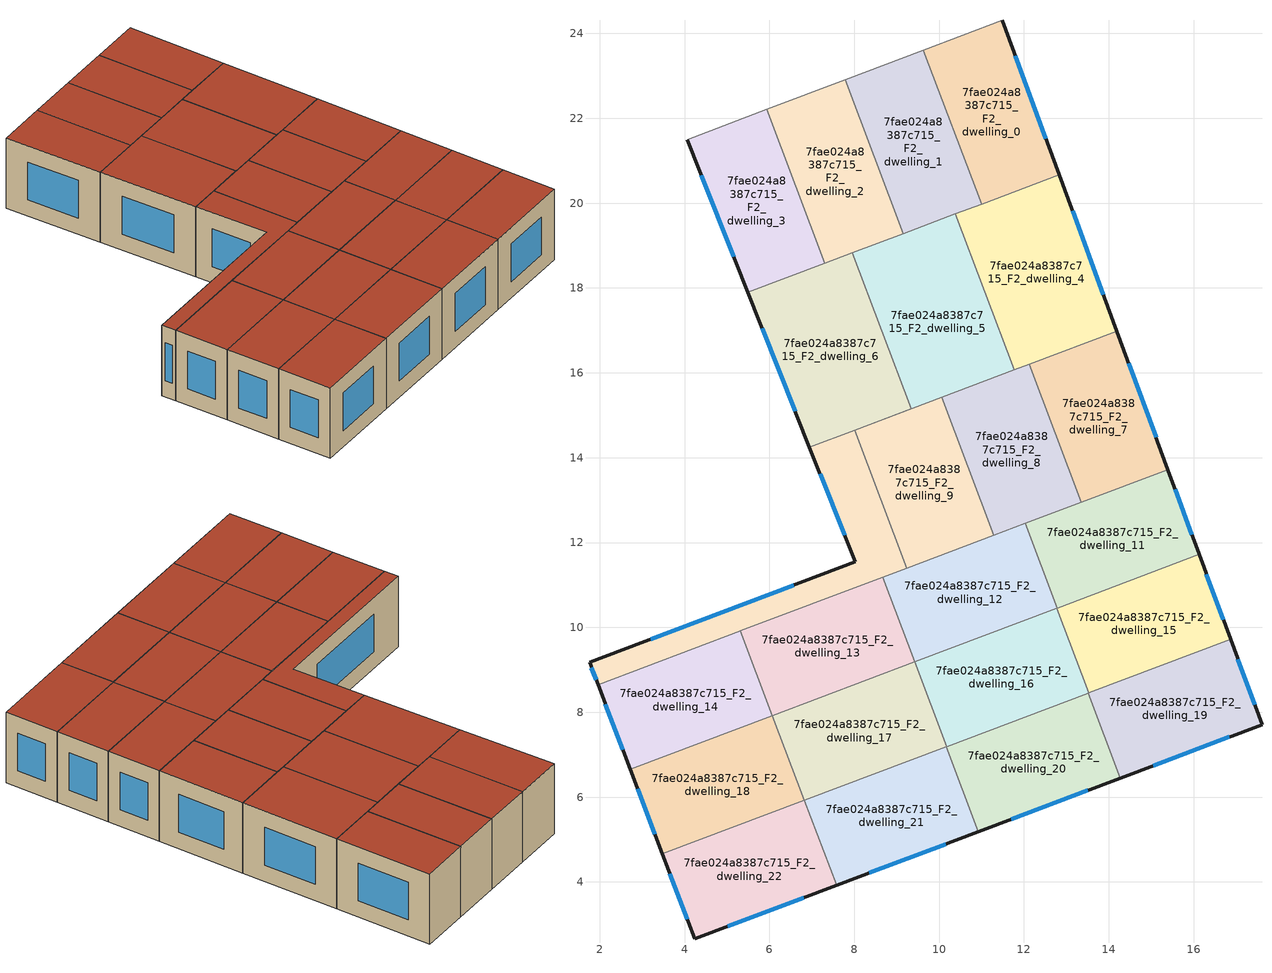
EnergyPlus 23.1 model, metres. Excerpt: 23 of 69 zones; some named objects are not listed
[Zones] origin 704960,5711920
7fae024a8387c715_F2_dwelling_0
 floor to 7fae024a8387c715_F1_dwelling_0 (EU_floor_Construction): 11.48,24.31 12.83,20.67 11,19.98 9.63,23.61 z6
 wall outside (EU_wall_Construction): 12.83,20.67 11.48,24.31 z6:9
 wall to 7fae024a8387c715_F2_dwelling_1 (EU_wall_Construction): 9.63,23.61 11,19.98 z6:9
 wall adiabatic (EU_wall_Construction): 11.48,24.31 9.63,23.61 z6:9
 wall to 7fae024a8387c715_F2_dwelling_4 (EU_wall_Construction): 11,19.98 12.83,20.67 z6:9
 window (EU_Window_Construction): 12.52,21.51 11.8,23.47 z6.69:8.31
 roof outside (EU_roof_Construction): 12.83,20.67 11.48,24.31 9.63,23.61 11,19.98 z9
7fae024a8387c715_F2_dwelling_1
 floor to 7fae024a8387c715_F1_dwelling_1 (EU_floor_Construction): 9.63,23.61 11,19.98 9.15,19.28 7.78,22.91 z6
 wall to 7fae024a8387c715_F2_dwelling_2 (EU_wall_Construction): 7.78,22.91 9.15,19.28 z6:9
 wall adiabatic (EU_wall_Construction): 9.63,23.61 7.78,22.91 z6:9
 wall to 7fae024a8387c715_F2_dwelling_5 (EU_wall_Construction): 9.15,19.28 10.38,19.75 z6:9
 wall to 7fae024a8387c715_F2_dwelling_4 (EU_wall_Construction): 10.38,19.75 11,19.98 z6:9
 roof outside (EU_roof_Construction): 11,19.98 9.63,23.61 7.78,22.91 9.15,19.28 z9
7fae024a8387c715_F2_dwelling_10
 floor to 7fae024a8387c715_F1_dwelling_10 (EU_floor_Construction): 8.01,14.65 9.24,11.4 1.96,8.65 1.76,9.17 8.02,11.54 6.94,14.25 z6
 wall outside (EU_wall_Construction): 6.94,14.25 8.02,11.54 1.76,9.17 1.96,8.65 z6:9
 wall to 7fae024a8387c715_F2_dwelling_9 (EU_wall_Construction): 9.24,11.4 8.01,14.65 z6:9
 wall to 7fae024a8387c715_F2_dwelling_6 (EU_wall_Construction): 8.01,14.65 6.94,14.25 z6:9
 wall to 7fae024a8387c715_F2_dwelling_14 (EU_wall_Construction): 1.96,8.65 5.32,9.92 z6:9
 wall to 7fae024a8387c715_F2_dwelling_13 (EU_wall_Construction): 5.32,9.92 8.67,11.18 z6:9
 wall to 7fae024a8387c715_F2_dwelling_12 (EU_wall_Construction): 8.67,11.18 9.24,11.4 z6:9
 window (EU_Window_Construction): 7.19,13.62 7.77,12.17 / 1.81,9.05 1.91,8.77 / 6.57,10.99 3.21,9.72 z6.69:8.31
 roof outside (EU_roof_Construction): 9.24,11.4 8.01,14.65 6.94,14.25 8.02,11.54 1.76,9.17 1.96,8.65 z9
7fae024a8387c715_F2_dwelling_11
 floor to 7fae024a8387c715_F1_dwelling_11 (EU_floor_Construction): 15.39,13.72 16.13,11.72 12.78,10.46 12.03,12.45 z6
 wall outside (EU_wall_Construction): 16.13,11.72 15.39,13.72 z6:9
 wall to 7fae024a8387c715_F2_dwelling_12 (EU_wall_Construction): 12.03,12.45 12.78,10.46 z6:9
 wall to 7fae024a8387c715_F2_dwelling_15 (EU_wall_Construction): 12.78,10.46 16.13,11.72 z6:9
 wall to 7fae024a8387c715_F2_dwelling_7 (EU_wall_Construction): 15.39,13.72 13.35,12.95 z6:9
 wall to 7fae024a8387c715_F2_dwelling_8 (EU_wall_Construction): 13.35,12.95 12.03,12.45 z6:9
 window (EU_Window_Construction): 15.96,12.18 15.56,13.26 z6.69:8.31
 roof outside (EU_roof_Construction): 16.13,11.72 15.39,13.72 12.03,12.45 12.78,10.46 z9
7fae024a8387c715_F2_dwelling_12
 floor to 7fae024a8387c715_F1_dwelling_12 (EU_floor_Construction): 12.03,12.45 12.78,10.46 9.43,9.19 8.67,11.18 z6
 wall to 7fae024a8387c715_F2_dwelling_13 (EU_wall_Construction): 8.67,11.18 9.43,9.19 z6:9
 wall to 7fae024a8387c715_F2_dwelling_16 (EU_wall_Construction): 9.43,9.19 12.77,10.45 z6:9
 wall to 7fae024a8387c715_F2_dwelling_9 (EU_wall_Construction): 11.29,12.17 9.24,11.4 z6:9
 wall to 7fae024a8387c715_F2_dwelling_15 (EU_wall_Construction): 12.77,10.45 12.78,10.46 z6:9
 wall to 7fae024a8387c715_F2_dwelling_8 (EU_wall_Construction): 12.03,12.45 11.29,12.17 z6:9
 roof outside (EU_roof_Construction): 12.78,10.46 12.03,12.45 8.67,11.18 9.43,9.19 z9
7fae024a8387c715_F2_dwelling_13
 floor to 7fae024a8387c715_F1_dwelling_13 (EU_floor_Construction): 8.67,11.18 9.43,9.19 6.07,7.92 5.32,9.92 z6
 wall to 7fae024a8387c715_F2_dwelling_14 (EU_wall_Construction): 5.32,9.92 6.07,7.92 z6:9
 wall to 7fae024a8387c715_F2_dwelling_17 (EU_wall_Construction): 6.07,7.92 9.42,9.19 z6:9
 roof outside (EU_roof_Construction): 9.43,9.19 8.67,11.18 5.32,9.92 6.07,7.92 z9
7fae024a8387c715_F2_dwelling_14
 floor to 7fae024a8387c715_F1_dwelling_14 (EU_floor_Construction): 5.32,9.92 6.07,7.92 2.72,6.66 1.96,8.65 z6
 wall outside (EU_wall_Construction): 1.96,8.65 2.72,6.66 z6:9
 wall to 7fae024a8387c715_F2_dwelling_18 (EU_wall_Construction): 2.72,6.66 6.07,7.92 z6:9
 window (EU_Window_Construction): 2.14,8.19 2.54,7.12 z6.69:8.31
 roof outside (EU_roof_Construction): 6.07,7.92 5.32,9.92 1.96,8.65 2.72,6.66 z9
7fae024a8387c715_F2_dwelling_15
 floor to 7fae024a8387c715_F1_dwelling_15 (EU_floor_Construction): 16.13,11.72 16.87,9.72 13.53,8.45 12.77,10.45 z6
 wall outside (EU_wall_Construction): 16.87,9.72 16.13,11.72 z6:9
 wall to 7fae024a8387c715_F2_dwelling_16 (EU_wall_Construction): 12.77,10.45 13.53,8.45 z6:9
 wall to 7fae024a8387c715_F2_dwelling_19 (EU_wall_Construction): 13.53,8.45 16.87,9.72 z6:9
 window (EU_Window_Construction): 16.7,10.18 16.3,11.26 z6.69:8.31
 roof outside (EU_roof_Construction): 16.87,9.72 16.13,11.72 12.77,10.45 13.53,8.45 z9
7fae024a8387c715_F2_dwelling_16
 floor to 7fae024a8387c715_F1_dwelling_16 (EU_floor_Construction): 12.77,10.45 13.53,8.45 10.18,7.19 9.42,9.19 z6
 wall to 7fae024a8387c715_F2_dwelling_17 (EU_wall_Construction): 9.42,9.19 10.18,7.19 z6:9
 wall to 7fae024a8387c715_F2_dwelling_20 (EU_wall_Construction): 10.18,7.19 13.52,8.45 z6:9
 wall to 7fae024a8387c715_F2_dwelling_19 (EU_wall_Construction): 13.52,8.45 13.53,8.45 z6:9
 roof outside (EU_roof_Construction): 13.53,8.45 12.77,10.45 9.42,9.19 10.18,7.19 z9
7fae024a8387c715_F2_dwelling_17
 floor to 7fae024a8387c715_F1_dwelling_17 (EU_floor_Construction): 9.42,9.19 10.18,7.19 6.83,5.92 6.07,7.92 z6
 wall to 7fae024a8387c715_F2_dwelling_18 (EU_wall_Construction): 6.07,7.92 6.83,5.92 z6:9
 wall to 7fae024a8387c715_F2_dwelling_21 (EU_wall_Construction): 6.83,5.92 10.17,7.19 z6:9
 roof outside (EU_roof_Construction): 10.18,7.19 9.42,9.19 6.07,7.92 6.83,5.92 z9
7fae024a8387c715_F2_dwelling_18
 floor to 7fae024a8387c715_F1_dwelling_18 (EU_floor_Construction): 6.07,7.92 6.83,5.92 3.48,4.66 2.72,6.66 z6
 wall outside (EU_wall_Construction): 2.72,6.66 3.48,4.66 z6:9
 wall to 7fae024a8387c715_F2_dwelling_22 (EU_wall_Construction): 3.48,4.66 6.83,5.92 z6:9
 window (EU_Window_Construction): 2.89,6.19 3.3,5.12 z6.69:8.31
 roof outside (EU_roof_Construction): 6.83,5.92 6.07,7.92 2.72,6.66 3.48,4.66 z9
7fae024a8387c715_F2_dwelling_19
 floor to 7fae024a8387c715_F1_dwelling_19 (EU_floor_Construction): 16.87,9.72 17.61,7.71 14.27,6.45 13.52,8.45 z6
 wall outside (EU_wall_Construction): 14.27,6.45 17.61,7.71 16.87,9.72 z6:9
 wall to 7fae024a8387c715_F2_dwelling_20 (EU_wall_Construction): 13.52,8.45 14.27,6.45 z6:9
 window (EU_Window_Construction): 17.44,8.17 17.04,9.25 / 15.04,6.74 16.84,7.42 z6.69:8.31
 roof outside (EU_roof_Construction): 17.61,7.71 16.87,9.72 13.52,8.45 14.27,6.45 z9
7fae024a8387c715_F2_dwelling_2
 floor to 7fae024a8387c715_F1_dwelling_2 (EU_floor_Construction): 7.78,22.91 9.15,19.28 7.31,18.58 5.94,22.21 z6
 wall to 7fae024a8387c715_F2_dwelling_3 (EU_wall_Construction): 5.94,22.21 7.31,18.58 z6:9
 wall adiabatic (EU_wall_Construction): 7.78,22.91 5.94,22.21 z6:9
 wall to 7fae024a8387c715_F2_dwelling_6 (EU_wall_Construction): 7.31,18.58 7.95,18.83 z6:9
 wall to 7fae024a8387c715_F2_dwelling_5 (EU_wall_Construction): 7.95,18.83 9.15,19.28 z6:9
 roof outside (EU_roof_Construction): 9.15,19.28 7.78,22.91 5.94,22.21 7.31,18.58 z9
7fae024a8387c715_F2_dwelling_20
 floor to 7fae024a8387c715_F1_dwelling_20 (EU_floor_Construction): 13.52,8.45 14.27,6.45 10.93,5.19 10.17,7.19 z6
 wall outside (EU_wall_Construction): 10.93,5.19 14.27,6.45 z6:9
 wall to 7fae024a8387c715_F2_dwelling_21 (EU_wall_Construction): 10.17,7.19 10.93,5.19 z6:9
 window (EU_Window_Construction): 11.7,5.48 13.5,6.16 z6.69:8.31
 roof outside (EU_roof_Construction): 14.27,6.45 13.52,8.45 10.17,7.19 10.93,5.19 z9
7fae024a8387c715_F2_dwelling_21
 floor to 7fae024a8387c715_F1_dwelling_21 (EU_floor_Construction): 10.17,7.19 10.93,5.19 7.58,3.92 6.83,5.92 z6
 wall outside (EU_wall_Construction): 7.58,3.92 10.93,5.19 z6:9
 wall to 7fae024a8387c715_F2_dwelling_22 (EU_wall_Construction): 6.83,5.92 7.58,3.92 z6:9
 window (EU_Window_Construction): 8.36,4.22 10.15,4.89 z6.69:8.31
 roof outside (EU_roof_Construction): 10.93,5.19 10.17,7.19 6.83,5.92 7.58,3.92 z9
7fae024a8387c715_F2_dwelling_22
 floor to 7fae024a8387c715_F1_dwelling_22 (EU_floor_Construction): 6.83,5.92 7.58,3.92 4.24,2.66 3.48,4.66 z6
 wall outside (EU_wall_Construction): 3.48,4.66 4.24,2.66 7.58,3.92 z6:9
 window (EU_Window_Construction): 5.01,2.95 6.81,3.63 / 3.65,4.2 4.06,3.12 z6.69:8.31
 roof outside (EU_roof_Construction): 7.58,3.92 6.83,5.92 3.48,4.66 4.24,2.66 z9
7fae024a8387c715_F2_dwelling_3
 floor to 7fae024a8387c715_F1_dwelling_3 (EU_floor_Construction): 5.94,22.21 7.31,18.58 5.49,17.9 4.06,21.5 z6
 wall outside (EU_wall_Construction): 4.06,21.5 5.49,17.9 z6:9
 wall adiabatic (EU_wall_Construction): 5.94,22.21 4.06,21.5 z6:9
 wall to 7fae024a8387c715_F2_dwelling_6 (EU_wall_Construction): 5.49,17.9 7.31,18.58 z6:9
 window (EU_Window_Construction): 4.39,20.66 5.16,18.73 z6.69:8.31
 roof outside (EU_roof_Construction): 7.31,18.58 5.94,22.21 4.06,21.5 5.49,17.9 z9
7fae024a8387c715_F2_dwelling_4
 floor to 7fae024a8387c715_F1_dwelling_4 (EU_floor_Construction): 12.83,20.67 14.19,16.99 11.77,16.07 10.38,19.75 z6
 wall outside (EU_wall_Construction): 14.19,16.99 12.83,20.67 z6:9
 wall to 7fae024a8387c715_F2_dwelling_5 (EU_wall_Construction): 10.38,19.75 11.77,16.07 z6:9
 wall to 7fae024a8387c715_F2_dwelling_7 (EU_wall_Construction): 12.12,16.2 14.19,16.99 z6:9
 wall to 7fae024a8387c715_F2_dwelling_8 (EU_wall_Construction): 11.77,16.07 12.12,16.2 z6:9
 window (EU_Window_Construction): 13.87,17.84 13.14,19.82 z6.69:8.31
 roof outside (EU_roof_Construction): 14.19,16.99 12.83,20.67 10.38,19.75 11.77,16.07 z9
7fae024a8387c715_F2_dwelling_5
 floor to 7fae024a8387c715_F1_dwelling_5 (EU_floor_Construction): 10.38,19.75 11.77,16.07 8.01,14.65 9.34,15.16 7.95,18.83 z6
 wall to 7fae024a8387c715_F2_dwelling_6 (EU_wall_Construction): 7.95,18.83 9.34,15.16 8.01,14.65 z6:9
 wall to 7fae024a8387c715_F2_dwelling_9 (EU_wall_Construction): 8.01,14.65 10.06,15.43 z6:9
 wall to 7fae024a8387c715_F2_dwelling_8 (EU_wall_Construction): 10.06,15.43 11.77,16.07 z6:9
 roof outside (EU_roof_Construction): 11.77,16.07 10.38,19.75 7.95,18.83 9.34,15.16 8.01,14.65 z9
7fae024a8387c715_F2_dwelling_6
 floor to 7fae024a8387c715_F1_dwelling_6 (EU_floor_Construction): 7.95,18.83 9.34,15.16 6.94,14.25 5.49,17.9 z6
 wall outside (EU_wall_Construction): 5.49,17.9 6.94,14.25 z6:9
 window (EU_Window_Construction): 5.83,17.05 6.61,15.09 z6.69:8.31
 roof outside (EU_roof_Construction): 9.34,15.16 7.95,18.83 5.49,17.9 6.94,14.25 z9
7fae024a8387c715_F2_dwelling_7
 floor to 7fae024a8387c715_F1_dwelling_7 (EU_floor_Construction): 14.19,16.99 15.39,13.72 13.35,12.95 12.12,16.21 z6
 wall outside (EU_wall_Construction): 15.39,13.72 14.19,16.99 z6:9
 wall to 7fae024a8387c715_F2_dwelling_8 (EU_wall_Construction): 12.12,16.21 13.35,12.95 z6:9
 window (EU_Window_Construction): 15.11,14.48 14.47,16.23 z6.69:8.31
 roof outside (EU_roof_Construction): 15.39,13.72 14.19,16.99 12.12,16.21 13.35,12.95 z9
7fae024a8387c715_F2_dwelling_8
 floor to 7fae024a8387c715_F1_dwelling_8 (EU_floor_Construction): 12.12,16.21 13.35,12.95 11.29,12.17 10.06,15.43 z6
 wall to 7fae024a8387c715_F2_dwelling_9 (EU_wall_Construction): 10.06,15.43 11.29,12.17 z6:9
 roof outside (EU_roof_Construction): 13.35,12.95 12.12,16.21 10.06,15.43 11.29,12.17 z9
7fae024a8387c715_F2_dwelling_9
 floor to 7fae024a8387c715_F1_dwelling_9 (EU_floor_Construction): 10.06,15.43 11.29,12.17 9.24,11.4 8.01,14.65 z6
 roof outside (EU_roof_Construction): 11.29,12.17 10.06,15.43 8.01,14.65 9.24,11.4 z9
[Building]
EU S2 Campaign: North Axis=0; Terrain=City; Solar Distribution=FullExterior
[Site:Location]
London: Latitude=51.5; Longitude=-0.5; Time Zone=0; Elevation=25
[SizingPeriod:WeatherFileDays]
AnnualSizingPeriod: Begin Month=1; Begin Day of Month=1; End Month=12; End Day of Month=31; Day of Week for Start Day=Monday; Use Weather File Daylight Saving Period=No; Use Weather File Rain and Snow Indicators=No
[MATERIAL]
EU_InternalMass_Material: Roughness=MediumRough; Thickness=0.1; Conductivity=1; Density=1800; Specific Heat=900; Thermal Absorptance=0.9; Solar Absorptance=0.7; Visible Absorptance=0.7
[MATERIAL:NOMASS] Roughness=MediumRough; Thermal Absorptance=0.9; Solar Absorptance=0.7; Visible Absorptance=0.7
Name | Thermal Resistance
EU_wall_NoMass | 0.635353
EU_roof_NoMass | 0.675062
EU_floor_NoMass | 1.96382
[WINDOWMATERIAL:SIMPLEGLAZINGSYSTEM]
EU_Window_SimpleGlazing: UFactor=2.96269; Solar Heat Gain Coefficient=0.76; Visible Transmittance=0.76
[CONSTRUCTION]
EU_wall_Construction: EU_wall_NoMass
EU_roof_Construction: EU_roof_NoMass
EU_floor_Construction: EU_floor_NoMass
EU_InternalMass_Construction: EU_InternalMass_Material
EU_Window_Construction: EU_Window_SimpleGlazing
[ZONE] Type=1; Multiplier=1; Ceiling Height=autocalculate; Floor Area=autocalculate; Part of Total Floor Area=Yes
Name | Volume
7fae024a8387c715_F2_dwelling_0 | 22.9453
7fae024a8387c715_F2_dwelling_1 | 22.9548
7fae024a8387c715_F2_dwelling_10 | 22.9504
7fae024a8387c715_F2_dwelling_11; 7fae024a8387c715_F2_dwelling_12; 7fae024a8387c715_F2_dwelling_2; 7fae024a8387c715_F2_dwelling_9 | 22.9424
7fae024a8387c715_F2_dwelling_13; 7fae024a8387c715_F2_dwelling_14; 7fae024a8387c715_F2_dwelling_15; 7fae024a8387c715_F2_dwelling_16 | 22.946
7fae024a8387c715_F2_dwelling_17 | 22.9438
7fae024a8387c715_F2_dwelling_18 | 22.949
7fae024a8387c715_F2_dwelling_19 | 22.9519
7fae024a8387c715_F2_dwelling_20; 7fae024a8387c715_F2_dwelling_22; 7fae024a8387c715_F2_dwelling_3 | 22.9431
7fae024a8387c715_F2_dwelling_21 | 22.9409
7fae024a8387c715_F2_dwelling_4 | 30.6042
7fae024a8387c715_F2_dwelling_5 | 30.5947
7fae024a8387c715_F2_dwelling_6 | 30.5903
7fae024a8387c715_F2_dwelling_7 | 22.9387
7fae024a8387c715_F2_dwelling_8 | 22.9475
[INTERNALMASS] Construction=EU_InternalMass_Construction
Name | Zone or ZoneList | Surface Area
7fae024a8387c715_F2_dwelling_0_EU_InternalMass | 7fae024a8387c715_F2_dwelling_0 | 7.64858
7fae024a8387c715_F2_dwelling_1_EU_InternalMass | 7fae024a8387c715_F2_dwelling_1 | 7.65153
7fae024a8387c715_F2_dwelling_2_EU_InternalMass | 7fae024a8387c715_F2_dwelling_2 | 7.64746
7fae024a8387c715_F2_dwelling_3_EU_InternalMass | 7fae024a8387c715_F2_dwelling_3 | 7.64789
7fae024a8387c715_F2_dwelling_4_EU_InternalMass | 7fae024a8387c715_F2_dwelling_4 | 10.2016
7fae024a8387c715_F2_dwelling_5_EU_InternalMass | 7fae024a8387c715_F2_dwelling_5 | 10.1987
7fae024a8387c715_F2_dwelling_6_EU_InternalMass | 7fae024a8387c715_F2_dwelling_6 | 10.1964
7fae024a8387c715_F2_dwelling_7_EU_InternalMass | 7fae024a8387c715_F2_dwelling_7 | 7.64657
7fae024a8387c715_F2_dwelling_8_EU_InternalMass | 7fae024a8387c715_F2_dwelling_8 | 7.64927
7fae024a8387c715_F2_dwelling_9_EU_InternalMass | 7fae024a8387c715_F2_dwelling_9 | 7.6468
7fae024a8387c715_F2_dwelling_10_EU_InternalMass | 7fae024a8387c715_F2_dwelling_10 | 7.65042
7fae024a8387c715_F2_dwelling_11_EU_InternalMass | 7fae024a8387c715_F2_dwelling_11 | 7.64753
7fae024a8387c715_F2_dwelling_12_EU_InternalMass | 7fae024a8387c715_F2_dwelling_12 | 7.64761
7fae024a8387c715_F2_dwelling_13_EU_InternalMass | 7fae024a8387c715_F2_dwelling_13 | 7.64854
7fae024a8387c715_F2_dwelling_14_EU_InternalMass | 7fae024a8387c715_F2_dwelling_14 | 7.64842
7fae024a8387c715_F2_dwelling_15_EU_InternalMass | 7fae024a8387c715_F2_dwelling_15 | 7.64864
7fae024a8387c715_F2_dwelling_16_EU_InternalMass | 7fae024a8387c715_F2_dwelling_16 | 7.64874
7fae024a8387c715_F2_dwelling_17_EU_InternalMass | 7fae024a8387c715_F2_dwelling_17 | 7.64786
7fae024a8387c715_F2_dwelling_18_EU_InternalMass | 7fae024a8387c715_F2_dwelling_18 | 7.64955
7fae024a8387c715_F2_dwelling_19_EU_InternalMass | 7fae024a8387c715_F2_dwelling_19 | 7.65086
7fae024a8387c715_F2_dwelling_20_EU_InternalMass | 7fae024a8387c715_F2_dwelling_20 | 7.64817
7fae024a8387c715_F2_dwelling_21_EU_InternalMass | 7fae024a8387c715_F2_dwelling_21 | 7.64688
7fae024a8387c715_F2_dwelling_22_EU_InternalMass | 7fae024a8387c715_F2_dwelling_22 | 7.64769
[OTHEREQUIPMENT] Fuel Type=Electricity; Design Level Calculation Method=Watts/Area; Power per Zone Floor Area=1; Fraction Latent=0; Fraction Radiant=0; Fraction Lost=0; Carbon Dioxide Generation Rate=0; EndUse Subcategory=EU_Step8_InternalGains
Name | Zone or ZoneList or Space or SpaceList | Schedule
EU_Step8_InternalGain_7fae024a8387c715_F2_dwelling_0_f000 | 7fae024a8387c715_F2_dwelling_0 | EU_Step8_GainSchedule_7fae024a8387c715_F2_dwelling_0_f000
EU_Step8_InternalGain_7fae024a8387c715_F2_dwelling_1_f000 | 7fae024a8387c715_F2_dwelling_1 | EU_Step8_GainSchedule_7fae024a8387c715_F2_dwelling_1_f000
EU_Step8_InternalGain_7fae024a8387c715_F2_dwelling_2_f000 | 7fae024a8387c715_F2_dwelling_2 | EU_Step8_GainSchedule_7fae024a8387c715_F2_dwelling_2_f000
EU_Step8_InternalGain_7fae024a8387c715_F2_dwelling_3_f000 | 7fae024a8387c715_F2_dwelling_3 | EU_Step8_GainSchedule_7fae024a8387c715_F2_dwelling_3_f000
EU_Step8_InternalGain_7fae024a8387c715_F2_dwelling_4_f000 | 7fae024a8387c715_F2_dwelling_4 | EU_Step8_GainSchedule_7fae024a8387c715_F2_dwelling_4_f000
EU_Step8_InternalGain_7fae024a8387c715_F2_dwelling_5_f000 | 7fae024a8387c715_F2_dwelling_5 | EU_Step8_GainSchedule_7fae024a8387c715_F2_dwelling_5_f000
EU_Step8_InternalGain_7fae024a8387c715_F2_dwelling_6_f000 | 7fae024a8387c715_F2_dwelling_6 | EU_Step8_GainSchedule_7fae024a8387c715_F2_dwelling_6_f000
EU_Step8_InternalGain_7fae024a8387c715_F2_dwelling_7_f000 | 7fae024a8387c715_F2_dwelling_7 | EU_Step8_GainSchedule_7fae024a8387c715_F2_dwelling_7_f000
EU_Step8_InternalGain_7fae024a8387c715_F2_dwelling_8_f000 | 7fae024a8387c715_F2_dwelling_8 | EU_Step8_GainSchedule_7fae024a8387c715_F2_dwelling_8_f000
EU_Step8_InternalGain_7fae024a8387c715_F2_dwelling_9_f000 | 7fae024a8387c715_F2_dwelling_9 | EU_Step8_GainSchedule_7fae024a8387c715_F2_dwelling_9_f000
EU_Step8_InternalGain_7fae024a8387c715_F2_dwelling_10_f000 | 7fae024a8387c715_F2_dwelling_10 | EU_Step8_GainSchedule_7fae024a8387c715_F2_dwelling_10_f000
EU_Step8_InternalGain_7fae024a8387c715_F2_dwelling_11_f000 | 7fae024a8387c715_F2_dwelling_11 | EU_Step8_GainSchedule_7fae024a8387c715_F2_dwelling_11_f000
EU_Step8_InternalGain_7fae024a8387c715_F2_dwelling_12_f000 | 7fae024a8387c715_F2_dwelling_12 | EU_Step8_GainSchedule_7fae024a8387c715_F2_dwelling_12_f000
EU_Step8_InternalGain_7fae024a8387c715_F2_dwelling_13_f000 | 7fae024a8387c715_F2_dwelling_13 | EU_Step8_GainSchedule_7fae024a8387c715_F2_dwelling_13_f000
EU_Step8_InternalGain_7fae024a8387c715_F2_dwelling_14_f000 | 7fae024a8387c715_F2_dwelling_14 | EU_Step8_GainSchedule_7fae024a8387c715_F2_dwelling_14_f000
EU_Step8_InternalGain_7fae024a8387c715_F2_dwelling_15_f000 | 7fae024a8387c715_F2_dwelling_15 | EU_Step8_GainSchedule_7fae024a8387c715_F2_dwelling_15_f000
EU_Step8_InternalGain_7fae024a8387c715_F2_dwelling_16_f000 | 7fae024a8387c715_F2_dwelling_16 | EU_Step8_GainSchedule_7fae024a8387c715_F2_dwelling_16_f000
EU_Step8_InternalGain_7fae024a8387c715_F2_dwelling_17_f000 | 7fae024a8387c715_F2_dwelling_17 | EU_Step8_GainSchedule_7fae024a8387c715_F2_dwelling_17_f000
EU_Step8_InternalGain_7fae024a8387c715_F2_dwelling_18_f000 | 7fae024a8387c715_F2_dwelling_18 | EU_Step8_GainSchedule_7fae024a8387c715_F2_dwelling_18_f000
EU_Step8_InternalGain_7fae024a8387c715_F2_dwelling_19_f000 | 7fae024a8387c715_F2_dwelling_19 | EU_Step8_GainSchedule_7fae024a8387c715_F2_dwelling_19_f000
EU_Step8_InternalGain_7fae024a8387c715_F2_dwelling_20_f000 | 7fae024a8387c715_F2_dwelling_20 | EU_Step8_GainSchedule_7fae024a8387c715_F2_dwelling_20_f000
EU_Step8_InternalGain_7fae024a8387c715_F2_dwelling_21_f000 | 7fae024a8387c715_F2_dwelling_21 | EU_Step8_GainSchedule_7fae024a8387c715_F2_dwelling_21_f000
EU_Step8_InternalGain_7fae024a8387c715_F2_dwelling_22_f000 | 7fae024a8387c715_F2_dwelling_22 | EU_Step8_GainSchedule_7fae024a8387c715_F2_dwelling_22_f000
[ZONEVENTILATION:DESIGNFLOWRATE] Schedule=EU_AlwaysOn; Design Flow Rate Calculation Method=AirChanges/Hour; Air Changes per Hour=0.555504; Ventilation Type=Natural; Fan Pressure Rise=0; Fan Total Efficiency=1; Constant Term Coefficient=1; Temperature Term Coefficient=0; Velocity Term Coefficient=0; Velocity Squared Term Coefficient=0; Minimum Indoor Temperature=-100; Maximum Indoor Temperature=100; Delta Temperature=-100; Minimum Outdoor Temperature=-100; Maximum Outdoor Temperature=100; Maximum Wind Speed=40
Name | Zone or ZoneList or Space or SpaceList
EU_ConstantAir_7fae024a8387c715_F2_dwelling_0 | 7fae024a8387c715_F2_dwelling_0
EU_ConstantAir_7fae024a8387c715_F2_dwelling_1 | 7fae024a8387c715_F2_dwelling_1
EU_ConstantAir_7fae024a8387c715_F2_dwelling_2 | 7fae024a8387c715_F2_dwelling_2
EU_ConstantAir_7fae024a8387c715_F2_dwelling_3 | 7fae024a8387c715_F2_dwelling_3
EU_ConstantAir_7fae024a8387c715_F2_dwelling_4 | 7fae024a8387c715_F2_dwelling_4
EU_ConstantAir_7fae024a8387c715_F2_dwelling_5 | 7fae024a8387c715_F2_dwelling_5
EU_ConstantAir_7fae024a8387c715_F2_dwelling_6 | 7fae024a8387c715_F2_dwelling_6
EU_ConstantAir_7fae024a8387c715_F2_dwelling_7 | 7fae024a8387c715_F2_dwelling_7
EU_ConstantAir_7fae024a8387c715_F2_dwelling_8 | 7fae024a8387c715_F2_dwelling_8
EU_ConstantAir_7fae024a8387c715_F2_dwelling_9 | 7fae024a8387c715_F2_dwelling_9
EU_ConstantAir_7fae024a8387c715_F2_dwelling_10 | 7fae024a8387c715_F2_dwelling_10
EU_ConstantAir_7fae024a8387c715_F2_dwelling_11 | 7fae024a8387c715_F2_dwelling_11
EU_ConstantAir_7fae024a8387c715_F2_dwelling_12 | 7fae024a8387c715_F2_dwelling_12
EU_ConstantAir_7fae024a8387c715_F2_dwelling_13 | 7fae024a8387c715_F2_dwelling_13
EU_ConstantAir_7fae024a8387c715_F2_dwelling_14 | 7fae024a8387c715_F2_dwelling_14
EU_ConstantAir_7fae024a8387c715_F2_dwelling_15 | 7fae024a8387c715_F2_dwelling_15
EU_ConstantAir_7fae024a8387c715_F2_dwelling_16 | 7fae024a8387c715_F2_dwelling_16
EU_ConstantAir_7fae024a8387c715_F2_dwelling_17 | 7fae024a8387c715_F2_dwelling_17
EU_ConstantAir_7fae024a8387c715_F2_dwelling_18 | 7fae024a8387c715_F2_dwelling_18
EU_ConstantAir_7fae024a8387c715_F2_dwelling_19 | 7fae024a8387c715_F2_dwelling_19
EU_ConstantAir_7fae024a8387c715_F2_dwelling_20 | 7fae024a8387c715_F2_dwelling_20
EU_ConstantAir_7fae024a8387c715_F2_dwelling_21 | 7fae024a8387c715_F2_dwelling_21
EU_ConstantAir_7fae024a8387c715_F2_dwelling_22 | 7fae024a8387c715_F2_dwelling_22
[HVACTEMPLATE:ZONE:IDEALLOADSAIRSYSTEM] System Availability Schedule=EU_AlwaysOn; Maximum Heating Supply Air Temperature=50; Minimum Cooling Supply Air Temperature=13; Maximum Heating Supply Air Humidity Ratio=0.0156; Minimum Cooling Supply Air Humidity Ratio=0.0077; Heating Limit=NoLimit; Cooling Limit=NoLimit; Heating Availability Schedule=EU_AlwaysOn; Cooling Availability Schedule=EU_CoolingOff; Dehumidification Control Type=ConstantSensibleHeatRatio; Cooling Sensible Heat Ratio=0.7; Dehumidification Setpoint=60; Humidification Control Type=None; Humidification Setpoint=30; Outdoor Air Method=None; Outdoor Air Flow Rate per Person=0.00944; Outdoor Air Flow Rate per Zone Floor Area=0; Outdoor Air Flow Rate per Zone=0; Demand Controlled Ventilation Type=None; Outdoor Air Economizer Type=NoEconomizer; Heat Recovery Type=None; Sensible Heat Recovery Effectiveness=0.7; Latent Heat Recovery Effectiveness=0.65
Name | Template Thermostat
7fae024a8387c715_F2_dwelling_0 | EU_HeatOnly_7fae024a8387c715_F2_dwelling_0
7fae024a8387c715_F2_dwelling_1 | EU_HeatOnly_7fae024a8387c715_F2_dwelling_1
7fae024a8387c715_F2_dwelling_2 | EU_HeatOnly_7fae024a8387c715_F2_dwelling_2
7fae024a8387c715_F2_dwelling_3 | EU_HeatOnly_7fae024a8387c715_F2_dwelling_3
7fae024a8387c715_F2_dwelling_4 | EU_HeatOnly_7fae024a8387c715_F2_dwelling_4
7fae024a8387c715_F2_dwelling_5 | EU_HeatOnly_7fae024a8387c715_F2_dwelling_5
7fae024a8387c715_F2_dwelling_6 | EU_HeatOnly_7fae024a8387c715_F2_dwelling_6
7fae024a8387c715_F2_dwelling_7 | EU_HeatOnly_7fae024a8387c715_F2_dwelling_7
7fae024a8387c715_F2_dwelling_8 | EU_HeatOnly_7fae024a8387c715_F2_dwelling_8
7fae024a8387c715_F2_dwelling_9 | EU_HeatOnly_7fae024a8387c715_F2_dwelling_9
7fae024a8387c715_F2_dwelling_10 | EU_HeatOnly_7fae024a8387c715_F2_dwelling_10
7fae024a8387c715_F2_dwelling_11 | EU_HeatOnly_7fae024a8387c715_F2_dwelling_11
7fae024a8387c715_F2_dwelling_12 | EU_HeatOnly_7fae024a8387c715_F2_dwelling_12
7fae024a8387c715_F2_dwelling_13 | EU_HeatOnly_7fae024a8387c715_F2_dwelling_13
7fae024a8387c715_F2_dwelling_14 | EU_HeatOnly_7fae024a8387c715_F2_dwelling_14
7fae024a8387c715_F2_dwelling_15 | EU_HeatOnly_7fae024a8387c715_F2_dwelling_15
7fae024a8387c715_F2_dwelling_16 | EU_HeatOnly_7fae024a8387c715_F2_dwelling_16
7fae024a8387c715_F2_dwelling_17 | EU_HeatOnly_7fae024a8387c715_F2_dwelling_17
7fae024a8387c715_F2_dwelling_18 | EU_HeatOnly_7fae024a8387c715_F2_dwelling_18
7fae024a8387c715_F2_dwelling_19 | EU_HeatOnly_7fae024a8387c715_F2_dwelling_19
7fae024a8387c715_F2_dwelling_20 | EU_HeatOnly_7fae024a8387c715_F2_dwelling_20
7fae024a8387c715_F2_dwelling_21 | EU_HeatOnly_7fae024a8387c715_F2_dwelling_21
7fae024a8387c715_F2_dwelling_22 | EU_HeatOnly_7fae024a8387c715_F2_dwelling_22
[SIZING:ZONE] Zone Cooling Design Supply Air Temperature Input Method=SupplyAirTemperature; Zone Cooling Design Supply Air Temperature=13; Zone Heating Design Supply Air Temperature Input Method=SupplyAirTemperature; Zone Heating Design Supply Air Temperature=50; Zone Cooling Design Supply Air Humidity Ratio=0.008; Zone Heating Design Supply Air Humidity Ratio=0.008; Cooling Design Air Flow Method=DesignDay; Cooling Design Air Flow Rate=0; Cooling Minimum Air Flow per Zone Floor Area=0.000762; Cooling Minimum Air Flow=0; Cooling Minimum Air Flow Fraction=0.2; Heating Design Air Flow Method=DesignDay; Heating Design Air Flow Rate=0; Heating Maximum Air Flow per Zone Floor Area=0.002032; Heating Maximum Air Flow=0.141576; Heating Maximum Air Flow Fraction=0.3; Account for Dedicated Outdoor Air System=No; Dedicated Outdoor Air System Control Strategy=NeutralSupplyAir; Dedicated Outdoor Air Low Setpoint Temperature for Design=autosize; Dedicated Outdoor Air High Setpoint Temperature for Design=autosize; Zone Load Sizing Method=Sensible Load Only No Latent Load; Zone Latent Cooling Design Supply Air Humidity Ratio Input Method=HumidityRatioDifference; Zone Cooling Design Supply Air Humidity Ratio Difference=0.005; Zone Latent Heating Design Supply Air Humidity Ratio Input Method=HumidityRatioDifference; Zone Humidification Design Supply Air Humidity Ratio Difference=0.005
7fae024a8387c715_F2_dwelling_0; 7fae024a8387c715_F2_dwelling_1; 7fae024a8387c715_F2_dwelling_2; 7fae024a8387c715_F2_dwelling_3; 7fae024a8387c715_F2_dwelling_4; 7fae024a8387c715_F2_dwelling_5; 7fae024a8387c715_F2_dwelling_6; 7fae024a8387c715_F2_dwelling_7; 7fae024a8387c715_F2_dwelling_8; 7fae024a8387c715_F2_dwelling_9; 7fae024a8387c715_F2_dwelling_10; 7fae024a8387c715_F2_dwelling_11; 7fae024a8387c715_F2_dwelling_12; 7fae024a8387c715_F2_dwelling_13; 7fae024a8387c715_F2_dwelling_14; 7fae024a8387c715_F2_dwelling_15; 7fae024a8387c715_F2_dwelling_16; 7fae024a8387c715_F2_dwelling_17; 7fae024a8387c715_F2_dwelling_18; 7fae024a8387c715_F2_dwelling_19; 7fae024a8387c715_F2_dwelling_20; 7fae024a8387c715_F2_dwelling_21; 7fae024a8387c715_F2_dwelling_22
[SCHEDULE:CONSTANT]
Name | Hourly Value
EU_AlwaysOn | 1
EU_CoolingOff | 0
[SCHEDULE:FILE] Column Number=1; Rows to Skip at Top=0; Number of Hours of Data=8760; Column Separator=Comma; Interpolate to Timestep=No; Minutes per Item=60; Adjust Schedule for Daylight Savings=Yes
Name | File
EU_Step8_GainSchedule_7fae024a8387c715_F2_dwelling_0_f000 | ../../schedules/7fae024a8387c715/7fae024a8387c715_F2_dwelling_0_f000_gain.csv
EU_Step8_GainSchedule_7fae024a8387c715_F2_dwelling_1_f000 | ../../schedules/7fae024a8387c715/7fae024a8387c715_F2_dwelling_1_f000_gain.csv
EU_Step8_GainSchedule_7fae024a8387c715_F2_dwelling_2_f000 | ../../schedules/7fae024a8387c715/7fae024a8387c715_F2_dwelling_2_f000_gain.csv
EU_Step8_GainSchedule_7fae024a8387c715_F2_dwelling_3_f000 | ../../schedules/7fae024a8387c715/7fae024a8387c715_F2_dwelling_3_f000_gain.csv
EU_Step8_GainSchedule_7fae024a8387c715_F2_dwelling_4_f000 | ../../schedules/7fae024a8387c715/7fae024a8387c715_F2_dwelling_4_f000_gain.csv
EU_Step8_GainSchedule_7fae024a8387c715_F2_dwelling_5_f000 | ../../schedules/7fae024a8387c715/7fae024a8387c715_F2_dwelling_5_f000_gain.csv
EU_Step8_GainSchedule_7fae024a8387c715_F2_dwelling_6_f000 | ../../schedules/7fae024a8387c715/7fae024a8387c715_F2_dwelling_6_f000_gain.csv
EU_Step8_GainSchedule_7fae024a8387c715_F2_dwelling_7_f000 | ../../schedules/7fae024a8387c715/7fae024a8387c715_F2_dwelling_7_f000_gain.csv
EU_Step8_GainSchedule_7fae024a8387c715_F2_dwelling_8_f000 | ../../schedules/7fae024a8387c715/7fae024a8387c715_F2_dwelling_8_f000_gain.csv
EU_Step8_GainSchedule_7fae024a8387c715_F2_dwelling_9_f000 | ../../schedules/7fae024a8387c715/7fae024a8387c715_F2_dwelling_9_f000_gain.csv
EU_Step8_GainSchedule_7fae024a8387c715_F2_dwelling_10_f000 | ../../schedules/7fae024a8387c715/7fae024a8387c715_F2_dwelling_10_f000_gain.csv
EU_Step8_GainSchedule_7fae024a8387c715_F2_dwelling_11_f000 | ../../schedules/7fae024a8387c715/7fae024a8387c715_F2_dwelling_11_f000_gain.csv
EU_Step8_GainSchedule_7fae024a8387c715_F2_dwelling_12_f000 | ../../schedules/7fae024a8387c715/7fae024a8387c715_F2_dwelling_12_f000_gain.csv
EU_Step8_GainSchedule_7fae024a8387c715_F2_dwelling_13_f000 | ../../schedules/7fae024a8387c715/7fae024a8387c715_F2_dwelling_13_f000_gain.csv
EU_Step8_GainSchedule_7fae024a8387c715_F2_dwelling_14_f000 | ../../schedules/7fae024a8387c715/7fae024a8387c715_F2_dwelling_14_f000_gain.csv
EU_Step8_GainSchedule_7fae024a8387c715_F2_dwelling_15_f000 | ../../schedules/7fae024a8387c715/7fae024a8387c715_F2_dwelling_15_f000_gain.csv
EU_Step8_GainSchedule_7fae024a8387c715_F2_dwelling_16_f000 | ../../schedules/7fae024a8387c715/7fae024a8387c715_F2_dwelling_16_f000_gain.csv
EU_Step8_GainSchedule_7fae024a8387c715_F2_dwelling_17_f000 | ../../schedules/7fae024a8387c715/7fae024a8387c715_F2_dwelling_17_f000_gain.csv
EU_Step8_GainSchedule_7fae024a8387c715_F2_dwelling_18_f000 | ../../schedules/7fae024a8387c715/7fae024a8387c715_F2_dwelling_18_f000_gain.csv
EU_Step8_GainSchedule_7fae024a8387c715_F2_dwelling_19_f000 | ../../schedules/7fae024a8387c715/7fae024a8387c715_F2_dwelling_19_f000_gain.csv
EU_Step8_GainSchedule_7fae024a8387c715_F2_dwelling_20_f000 | ../../schedules/7fae024a8387c715/7fae024a8387c715_F2_dwelling_20_f000_gain.csv
EU_Step8_GainSchedule_7fae024a8387c715_F2_dwelling_21_f000 | ../../schedules/7fae024a8387c715/7fae024a8387c715_F2_dwelling_21_f000_gain.csv
EU_Step8_GainSchedule_7fae024a8387c715_F2_dwelling_22_f000 | ../../schedules/7fae024a8387c715/7fae024a8387c715_F2_dwelling_22_f000_gain.csv
